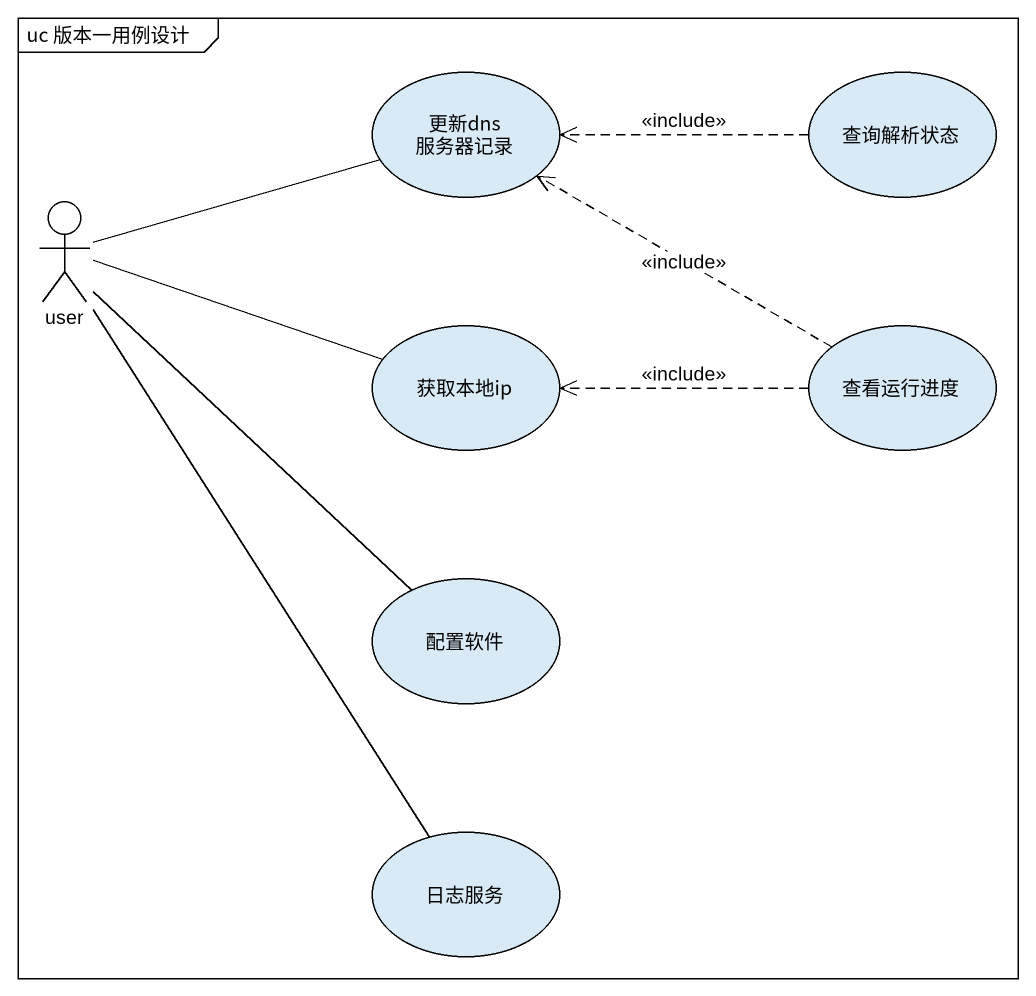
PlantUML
@startuml
mainframe uc 版本一用例设计
usecase "更新dns 服务器记录" as 更新dns_服务器记录
usecase 查询解析状态
actor user
usecase 获取本地ip
usecase 查看运行进度
usecase 配置软件
usecase 日志服务
更新dns_服务器记录 -left- user
查询解析状态 .left.> 更新dns_服务器记录 : <<include>>
user -right- 获取本地ip
user -- 配置软件
查看运行进度 .left.> 更新dns_服务器记录 : <<include>>
查看运行进度 .left.> 获取本地ip : <<include>>
日志服务 -up- user
@enduml
